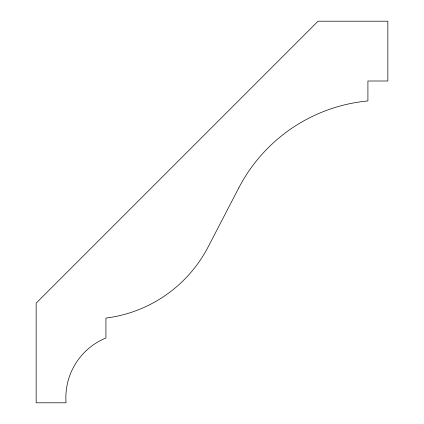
<?xml version="1.0" encoding="UTF-8"?>
<svg xmlns="http://www.w3.org/2000/svg" width="424" height="424" viewBox="0 0 424 424"><rect width="100%" height="100%" fill="white"/><g stroke="black" fill="none" stroke-linecap="round" stroke-linejoin="round"><path stroke-width="0.64" d="M238.77 187.922L208.147 246.906A133.91 133.91 0 0 1 105.926 318.074L105.926 338.013A64.469 64.469 0 0 0 66.054 402.8L36.151 402.8L36.151 303.123L318.074 21.2L387.849 21.2L387.849 81.005L367.915 81.005L367.915 100.939A162.636 162.636 0 0 0 238.77 187.922"/></g></svg>
